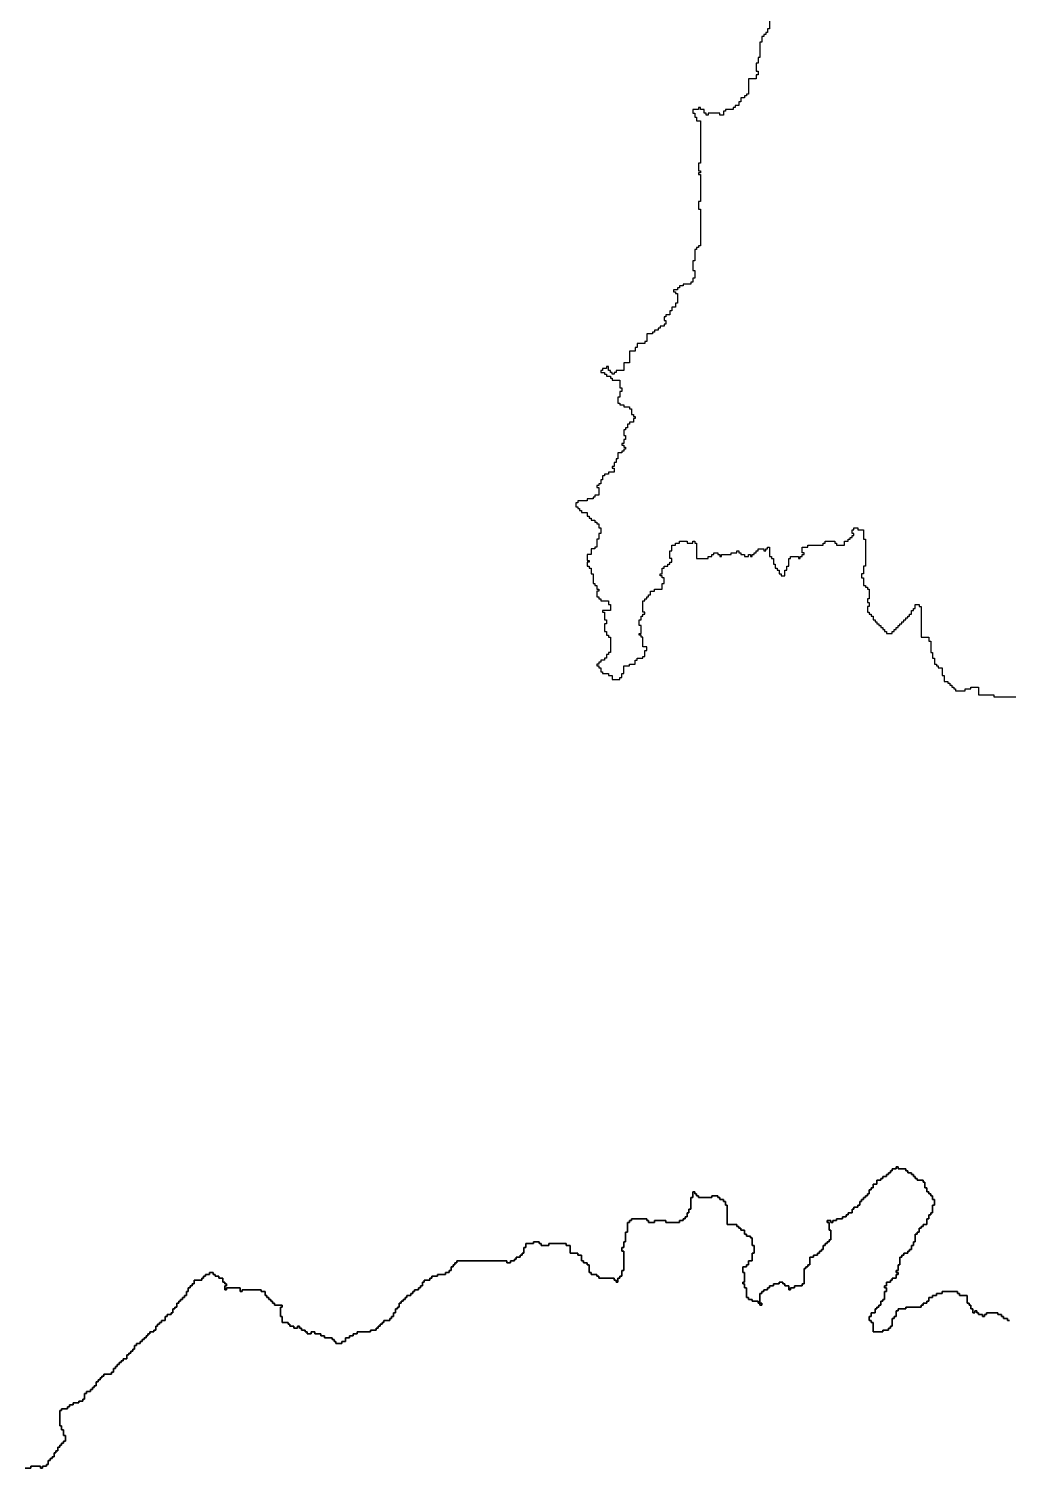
# Model space of a CAD drawing. Header units: inches. Extents: x -98695 to 376223, y 1122520 to 1501782.
# Drawn here: x 175251 to 191001, y 1316608 to 1339743 of the extents above; entities that cross this region are included whole.
import ezdxf

# ---------------------------------------------------------------- set-up
doc = ezdxf.new("R2010")
doc.units = ezdxf.units.IN
doc.header["$MEASUREMENT"] = 0
doc.layers.add('subs1', color=7, linetype='Continuous', true_color=0xc8dcf7)

msp = doc.modelspace()

# ---------------------------------------------------------------- linework, layer by layer
at = {"layer": 'subs1'}
msp.add_lwpolyline([(175194, 1316608), (175287, 1316608), (175287, 1316639), (175441, 1316639), (175441, 1316608), (175472, 1316608), (175472, 1316639), (175534, 1316639), (175534, 1316670), (175564, 1316670), (175564, 1316731), (175595, 1316731), (175595, 1316762), (175626, 1316762), (175626, 1316793), (175657, 1316793), (175657, 1316855), (175688, 1316855), (175688, 1316886), (175719, 1316886), (175719, 1316947), (175749, 1316947), (175749, 1316978), (175780, 1316978), (175780, 1317009), (175811, 1317009), (175811, 1317040), (175842, 1317040), (175842, 1317132), (175811, 1317132), (175811, 1317225), (175780, 1317225), (175780, 1317287), (175749, 1317287), (175749, 1317533), (175780, 1317533), (175780, 1317564), (175873, 1317564), (175873, 1317595), (175904, 1317595), (175904, 1317626), (175965, 1317626), (175965, 1317657), (176058, 1317657), (176058, 1317688), (176120, 1317688), (176120, 1317718), (176150, 1317718), (176150, 1317811), (176181, 1317811), (176181, 1317842), (176243, 1317842), (176243, 1317873), (176274, 1317873), (176274, 1317904), (176305, 1317904), (176305, 1317934), (176336, 1317934), (176336, 1317996), (176366, 1317996), (176366, 1318027), (176397, 1318027), (176397, 1318058), (176428, 1318058), (176428, 1318089), (176459, 1318089), (176459, 1318119), (176582, 1318119), (176582, 1318150), (176613, 1318150), (176613, 1318212), (176644, 1318212), (176644, 1318243), (176675, 1318243), (176675, 1318274), (176706, 1318274), (176706, 1318305), (176737, 1318305), (176737, 1318335), (176767, 1318335), (176767, 1318366), (176829, 1318366), (176829, 1318428), (176860, 1318428), (176860, 1318459), (176891, 1318459), (176891, 1318490), (176922, 1318490), (176922, 1318520), (176953, 1318520), (176953, 1318582), (176983, 1318582), (176983, 1318613), (177045, 1318613), (177045, 1318644), (177076, 1318644), (177076, 1318675), (177107, 1318675), (177107, 1318706), (177138, 1318706), (177138, 1318736), (177168, 1318736), (177168, 1318767), (177199, 1318767), (177199, 1318798), (177261, 1318798), (177261, 1318829), (177292, 1318829), (177292, 1318891), (177323, 1318891), (177323, 1318921), (177354, 1318921), (177354, 1318952), (177384, 1318952), (177384, 1318983), (177446, 1318983), (177446, 1319045), (177477, 1319045), (177477, 1319076), (177539, 1319076), (177539, 1319107), (177569, 1319107), (177569, 1319168), (177600, 1319168), (177600, 1319199), (177631, 1319199), (177631, 1319261), (177662, 1319261), (177662, 1319292), (177693, 1319292), (177693, 1319322), (177724, 1319322), (177724, 1319353), (177755, 1319353), (177755, 1319384), (177785, 1319384), (177785, 1319446), (177816, 1319446), (177816, 1319508), (177847, 1319508), (177847, 1319538), (177878, 1319538), (177878, 1319569), (177909, 1319569), (177909, 1319631), (178032, 1319631), (178032, 1319662), (178063, 1319662), (178063, 1319693), (178094, 1319693), (178094, 1319723), (178156, 1319723), (178156, 1319754), (178217, 1319754), (178217, 1319723), (178248, 1319723), (178248, 1319693), (178310, 1319693), (178310, 1319662), (178371, 1319662), (178371, 1319600), (178402, 1319600), (178402, 1319569), (178433, 1319569), (178433, 1319538), (178402, 1319538), (178402, 1319477), (178433, 1319477), (178433, 1319508), (178649, 1319508), (178649, 1319446), (178680, 1319446), (178680, 1319477), (178988, 1319477), (178988, 1319446), (179050, 1319446), (179050, 1319384), (179081, 1319384), (179081, 1319353), (179112, 1319353), (179112, 1319322), (179143, 1319322), (179143, 1319292), (179173, 1319292), (179173, 1319261), (179204, 1319261), (179204, 1319230), (179328, 1319230), (179328, 1319199), (179297, 1319199), (179297, 1319045), (179328, 1319045), (179328, 1318952), (179420, 1318952), (179420, 1318921), (179451, 1318921), (179451, 1318891), (179513, 1318891), (179513, 1318860), (179574, 1318860), (179574, 1318891), (179605, 1318891), (179605, 1318860), (179636, 1318860), (179636, 1318829), (179698, 1318829), (179698, 1318798), (179729, 1318798), (179729, 1318767), (179790, 1318767), (179790, 1318798), (179852, 1318798), (179852, 1318767), (179945, 1318767), (179945, 1318736), (180006, 1318736), (180006, 1318706), (180130, 1318706), (180130, 1318675), (180161, 1318675), (180161, 1318644), (180191, 1318644), (180191, 1318613), (180284, 1318613), (180284, 1318644), (180346, 1318644), (180346, 1318706), (180407, 1318706), (180407, 1318736), (180469, 1318736), (180469, 1318767), (180531, 1318767), (180531, 1318798), (180747, 1318798), (180747, 1318829), (180839, 1318829), (180839, 1318860), (180870, 1318860), (180870, 1318891), (180901, 1318891), (180901, 1318921), (180932, 1318921), (180932, 1318952), (180963, 1318952), (180963, 1318983), (181055, 1318983), (181055, 1319014), (181086, 1319014), (181086, 1319045), (181117, 1319045), (181117, 1319107), (181148, 1319107), (181148, 1319168), (181179, 1319168), (181179, 1319199), (181209, 1319199), (181209, 1319261), (181240, 1319261), (181240, 1319292), (181271, 1319292), (181271, 1319322), (181302, 1319322), (181302, 1319353), (181333, 1319353), (181333, 1319384), (181394, 1319384), (181394, 1319415), (181425, 1319415), (181425, 1319446), (181456, 1319446), (181456, 1319477), (181518, 1319477), (181518, 1319508), (181549, 1319508), (181549, 1319538), (181580, 1319538), (181580, 1319600), (181610, 1319600), (181610, 1319631), (181703, 1319631), (181703, 1319662), (181734, 1319662), (181734, 1319693), (181826, 1319693), (181826, 1319723), (181950, 1319723), (181950, 1319754), (182011, 1319754), (182011, 1319785), (182042, 1319785), (182042, 1319847), (182073, 1319847), (182073, 1319878), (182104, 1319878), (182104, 1319909), (182135, 1319909), (182135, 1319939), (182937, 1319939), (182937, 1319909), (182998, 1319909), (182998, 1319939), (183060, 1319939), (183060, 1319970), (183091, 1319970), (183091, 1320001), (183153, 1320001), (183153, 1320032), (183184, 1320032), (183184, 1320063), (183214, 1320063), (183214, 1320155), (183245, 1320155), (183245, 1320217), (183369, 1320217), (183369, 1320248), (183461, 1320248), (183461, 1320217), (183492, 1320217), (183492, 1320186), (183615, 1320186), (183615, 1320217), (183893, 1320217), (183893, 1320186), (183955, 1320186), (183955, 1320063), (184078, 1320063), (184078, 1320032), (184140, 1320032), (184140, 1319939), (184171, 1319939), (184171, 1319909), (184232, 1319909), (184232, 1319878), (184263, 1319878), (184263, 1319754), (184294, 1319754), (184294, 1319723), (184387, 1319723), (184387, 1319693), (184417, 1319693), (184417, 1319662), (184664, 1319662), (184664, 1319631), (184695, 1319631), (184695, 1319600), (184726, 1319600), (184726, 1319662), (184757, 1319662), (184757, 1319693), (184788, 1319693), (184788, 1319785), (184818, 1319785), (184818, 1320094), (184788, 1320094), (184788, 1320155), (184818, 1320155), (184818, 1320248), (184849, 1320248), (184849, 1320402), (184880, 1320402), (184880, 1320556), (184911, 1320556), (184911, 1320587), (184942, 1320587), (184942, 1320618), (185189, 1320618), (185189, 1320587), (185219, 1320587), (185219, 1320556), (185312, 1320556), (185312, 1320587), (185497, 1320587), (185497, 1320556), (185713, 1320556), (185713, 1320587), (185775, 1320587), (185775, 1320618), (185806, 1320618), (185806, 1320649), (185836, 1320649), (185836, 1320711), (185867, 1320711), (185867, 1320772), (185898, 1320772), (185898, 1320957), (185929, 1320957), (185929, 1321050), (185960, 1321050), (185960, 1321019), (185991, 1321019), (185991, 1320988), (186021, 1320988), (186021, 1320957), (186237, 1320957), (186237, 1320988), (186330, 1320988), (186330, 1320957), (186361, 1320957), (186361, 1320927), (186422, 1320927), (186422, 1320896), (186453, 1320896), (186453, 1320834), (186484, 1320834), (186484, 1320526), (186638, 1320526), (186638, 1320495), (186669, 1320495), (186669, 1320464), (186700, 1320464), (186700, 1320433), (186762, 1320433), (186762, 1320371), (186793, 1320371), (186793, 1320340), (186854, 1320340), (186854, 1320310), (186885, 1320310), (186885, 1320186), (186916, 1320186), (186916, 1320063), (186885, 1320063), (186885, 1319939), (186823, 1319939), (186823, 1319878), (186793, 1319878), (186793, 1319847), (186731, 1319847), (186731, 1319754), (186762, 1319754), (186762, 1319600), (186731, 1319600), (186731, 1319569), (186762, 1319569), (186762, 1319508), (186793, 1319508), (186793, 1319353), (186823, 1319353), (186823, 1319322), (186885, 1319322), (186885, 1319292), (186978, 1319292), (186978, 1319261), (187009, 1319261), (187009, 1319230), (187039, 1319230), (187039, 1319261), (187009, 1319261), (187009, 1319415), (187039, 1319415), (187039, 1319446), (187070, 1319446), (187070, 1319477), (187132, 1319477), (187132, 1319508), (187163, 1319508), (187163, 1319538), (187225, 1319538), (187225, 1319569), (187317, 1319569), (187317, 1319600), (187379, 1319600), (187379, 1319569), (187410, 1319569), (187410, 1319538), (187471, 1319538), (187471, 1319477), (187502, 1319477), (187502, 1319508), (187564, 1319508), (187564, 1319538), (187687, 1319538), (187687, 1319569), (187718, 1319569), (187718, 1319816), (187749, 1319816), (187749, 1319847), (187780, 1319847), (187780, 1319878), (187811, 1319878), (187811, 1320001), (187872, 1320001), (187872, 1320032), (187934, 1320032), (187934, 1320063), (187965, 1320063), (187965, 1320094), (187996, 1320094), (187996, 1320124), (188027, 1320124), (188027, 1320186), (188057, 1320186), (188057, 1320217), (188088, 1320217), (188088, 1320248), (188119, 1320248), (188119, 1320279), (188150, 1320279), (188150, 1320433), (188119, 1320433), (188119, 1320556), (188088, 1320556), (188088, 1320587), (188150, 1320587), (188150, 1320556), (188181, 1320556), (188181, 1320587), (188242, 1320587), (188242, 1320618), (188335, 1320618), (188335, 1320649), (188397, 1320649), (188397, 1320680), (188428, 1320680), (188428, 1320711), (188489, 1320711), (188489, 1320772), (188520, 1320772), (188520, 1320803), (188582, 1320803), (188582, 1320834), (188613, 1320834), (188613, 1320896), (188643, 1320896), (188643, 1320927), (188674, 1320927), (188674, 1320957), (188705, 1320957), (188705, 1320988), (188736, 1320988), (188736, 1321019), (188767, 1321019), (188767, 1321081), (188798, 1321081), (188798, 1321112), (188829, 1321112), (188829, 1321173), (188890, 1321173), (188890, 1321235), (188952, 1321235), (188952, 1321266), (188983, 1321266), (188983, 1321297), (189044, 1321297), (189044, 1321328), (189075, 1321328), (189075, 1321358), (189106, 1321358), (189106, 1321389), (189137, 1321389), (189137, 1321420), (189199, 1321420), (189199, 1321451), (189230, 1321451), (189230, 1321420), (189353, 1321420), (189353, 1321389), (189384, 1321389), (189384, 1321358), (189445, 1321358), (189445, 1321328), (189476, 1321328), (189476, 1321297), (189507, 1321297), (189507, 1321266), (189538, 1321266), (189538, 1321235), (189631, 1321235), (189631, 1321204), (189661, 1321204), (189661, 1321112), (189692, 1321112), (189692, 1321050), (189723, 1321050), (189723, 1321019), (189754, 1321019), (189754, 1320988), (189785, 1320988), (189785, 1320927), (189816, 1320927), (189816, 1320834), (189785, 1320834), (189785, 1320711), (189754, 1320711), (189754, 1320680), (189723, 1320680), (189723, 1320618), (189692, 1320618), (189692, 1320526), (189631, 1320526), (189631, 1320495), (189600, 1320495), (189600, 1320464), (189569, 1320464), (189569, 1320402), (189538, 1320402), (189538, 1320371), (189507, 1320371), (189507, 1320248), (189476, 1320248), (189476, 1320186), (189445, 1320186), (189445, 1320124), (189415, 1320124), (189415, 1320094), (189384, 1320094), (189384, 1320063), (189322, 1320063), (189322, 1320032), (189291, 1320032), (189291, 1320001), (189260, 1320001), (189260, 1319878), (189230, 1319878), (189230, 1319785), (189199, 1319785), (189199, 1319754), (189230, 1319754), (189230, 1319723), (189199, 1319723), (189199, 1319662), (189137, 1319662), (189137, 1319631), (189106, 1319631), (189106, 1319600), (189044, 1319600), (189044, 1319538), (189014, 1319538), (189014, 1319508), (189044, 1319508), (189044, 1319446), (189014, 1319446), (189014, 1319322), (188983, 1319322), (188983, 1319292), (188952, 1319292), (188952, 1319230), (188921, 1319230), (188921, 1319199), (188890, 1319199), (188890, 1319168), (188859, 1319168), (188859, 1319107), (188798, 1319107), (188798, 1319045), (188767, 1319045), (188767, 1318983), (188798, 1318983), (188798, 1318952), (188829, 1318952), (188829, 1318798), (188983, 1318798), (188983, 1318829), (189075, 1318829), (189075, 1318860), (189106, 1318860), (189106, 1318891), (189137, 1318891), (189137, 1319014), (189168, 1319014), (189168, 1319045), (189199, 1319045), (189199, 1319137), (189230, 1319137), (189230, 1319168), (189353, 1319168), (189353, 1319199), (189600, 1319199), (189600, 1319230), (189631, 1319230), (189631, 1319261), (189692, 1319261), (189692, 1319292), (189723, 1319292), (189723, 1319353), (189785, 1319353), (189785, 1319384), (189846, 1319384), (189846, 1319415), (189939, 1319415), (189939, 1319446), (190186, 1319446), (190186, 1319415), (190217, 1319415), (190217, 1319384), (190340, 1319384), (190340, 1319261), (190371, 1319261), (190371, 1319230), (190402, 1319230), (190402, 1319168), (190433, 1319168), (190433, 1319107), (190463, 1319107), (190463, 1319137), (190494, 1319137), (190494, 1319107), (190525, 1319107), (190525, 1319076), (190587, 1319076), (190587, 1319045), (190618, 1319045), (190618, 1319076), (190649, 1319076), (190649, 1319107), (190834, 1319107), (190834, 1319076), (190895, 1319076), (190895, 1319045), (190926, 1319045), (190926, 1319014), (190988, 1319014), (190988, 1318983), (191019, 1318983)], dxfattribs=at)
for points in [[(187163, 1339866, 0), (187163, 1339743, 0), (187132, 1339743, 0), (187132, 1339681, 0), (187101, 1339681, 0), (187101, 1339651, 0), (187070, 1339651, 0), (187070, 1339620, 0), (187039, 1339620, 0), (187039, 1339527, 0), (187009, 1339527, 0), (187009, 1339280, 0), (186978, 1339280, 0), (186978, 1339188, 0), (186947, 1339188, 0), (186947, 1339064, 0), (186978, 1339064, 0), (186978, 1339003, 0), (186947, 1339003, 0), (186947, 1338941, 0), (186823, 1338941, 0), (186823, 1338694, 0), (186793, 1338694, 0), (186793, 1338663, 0), (186762, 1338663, 0), (186762, 1338633, 0), (186700, 1338633, 0), (186700, 1338571, 0), (186669, 1338571, 0), (186669, 1338509, 0), (186608, 1338509, 0), (186608, 1338478, 0), (186577, 1338478, 0), (186577, 1338448, 0), (186453, 1338448, 0), (186453, 1338417, 0), (186422, 1338417, 0), (186422, 1338355, 0), (186361, 1338355, 0), (186361, 1338386, 0), (186176, 1338386, 0), (186176, 1338355, 0), (186145, 1338355, 0), (186145, 1338386, 0), (186114, 1338386, 0), (186114, 1338448, 0), (186052, 1338448, 0), (186052, 1338478, 0), (186021, 1338478, 0), (186021, 1338448, 0), (185929, 1338448, 0), (185929, 1338386, 0), (185960, 1338386, 0), (185960, 1338324, 0), (185991, 1338324, 0), (185991, 1338262, 0), (186052, 1338262, 0), (186052, 1337584, 0), (186021, 1337584, 0), (186021, 1337460, 0), (186052, 1337460, 0), (186052, 1337430, 0), (186021, 1337430, 0), (186021, 1337399, 0), (186052, 1337399, 0), (186052, 1336967, 0), (186021, 1336967, 0), (186021, 1336843, 0), (186052, 1336843, 0), (186052, 1336257, 0), (186021, 1336257, 0), (186021, 1336227, 0), (185991, 1336227, 0), (185991, 1336196, 0), (185960, 1336196, 0), (185960, 1336011, 0), (185929, 1336011, 0), (185929, 1335856, 0), (185960, 1335856, 0), (185960, 1335733, 0), (185929, 1335733, 0), (185929, 1335671, 0), (185898, 1335671, 0), (185898, 1335640, 0), (185775, 1335640, 0), (185775, 1335610, 0), (185713, 1335610, 0), (185713, 1335579, 0), (185682, 1335579, 0), (185682, 1335548, 0), (185620, 1335548, 0), (185620, 1335517, 0), (185651, 1335517, 0), (185651, 1335486, 0), (185682, 1335486, 0), (185682, 1335332, 0), (185651, 1335332, 0), (185651, 1335270, 0), (185590, 1335270, 0), (185590, 1335209, 0), (185559, 1335209, 0), (185559, 1335147, 0), (185497, 1335147, 0), (185497, 1335116, 0), (185466, 1335116, 0), (185466, 1335054, 0), (185497, 1335054, 0), (185497, 1334993, 0), (185466, 1334993, 0), (185466, 1334962, 0), (185405, 1334962, 0), (185405, 1334931, 0), (185374, 1334931, 0), (185374, 1334900, 0), (185312, 1334900, 0), (185312, 1334869, 0), (185281, 1334869, 0), (185281, 1334838, 0), (185189, 1334838, 0), (185189, 1334715, 0), (185158, 1334715, 0), (185158, 1334684, 0), (185034, 1334684, 0), (185034, 1334623, 0), (185004, 1334623, 0), (185004, 1334561, 0), (184911, 1334561, 0), (184911, 1334376, 0), (184818, 1334376, 0), (184818, 1334252, 0), (184695, 1334252, 0), (184695, 1334221, 0), (184664, 1334221, 0), (184664, 1334191, 0), (184633, 1334191, 0), (184633, 1334221, 0), (184603, 1334221, 0), (184603, 1334252, 0), (184572, 1334252, 0), (184572, 1334314, 0), (184541, 1334314, 0), (184541, 1334283, 0), (184479, 1334283, 0), (184479, 1334252, 0), (184448, 1334252, 0), (184448, 1334221, 0), (184510, 1334221, 0), (184510, 1334191, 0), (184541, 1334191, 0), (184541, 1334160, 0), (184603, 1334160, 0), (184603, 1334129, 0), (184633, 1334129, 0), (184633, 1334098, 0), (184757, 1334098, 0), (184757, 1333975, 0), (184788, 1333975, 0), (184788, 1333913, 0), (184757, 1333913, 0), (184757, 1333820, 0), (184726, 1333820, 0), (184726, 1333728, 0), (184757, 1333728, 0), (184757, 1333697, 0), (184818, 1333697, 0), (184818, 1333666, 0), (184911, 1333666, 0), (184911, 1333635, 0), (184942, 1333635, 0), (184942, 1333543, 0), (184973, 1333543, 0), (184973, 1333512, 0), (185004, 1333512, 0), (185004, 1333481, 0), (184973, 1333481, 0), (184973, 1333419, 0), (184911, 1333419, 0), (184911, 1333389, 0), (184880, 1333389, 0), (184880, 1333327, 0), (184849, 1333327, 0), (184849, 1333296, 0), (184818, 1333296, 0), (184818, 1333204, 0), (184849, 1333204, 0), (184849, 1333142, 0), (184818, 1333142, 0), (184818, 1333080, 0), (184788, 1333080, 0), (184788, 1333049, 0), (184818, 1333049, 0), (184818, 1333018, 0), (184849, 1333018, 0), (184849, 1332988, 0), (184818, 1332988, 0), (184818, 1332957, 0), (184788, 1332957, 0), (184788, 1332926, 0), (184726, 1332926, 0), (184726, 1332833, 0), (184695, 1332833, 0), (184695, 1332772, 0), (184664, 1332772, 0), (184664, 1332710, 0), (184633, 1332710, 0), (184633, 1332679, 0), (184664, 1332679, 0), (184664, 1332617, 0), (184572, 1332617, 0), (184572, 1332587, 0), (184510, 1332587, 0), (184510, 1332556, 0), (184479, 1332556, 0), (184479, 1332494, 0), (184448, 1332494, 0), (184448, 1332432, 0), (184417, 1332432, 0), (184417, 1332402, 0), (184387, 1332402, 0), (184387, 1332371, 0), (184417, 1332371, 0), (184417, 1332247, 0), (184356, 1332247, 0), (184356, 1332216, 0), (184325, 1332216, 0), (184325, 1332186, 0), (184232, 1332186, 0), (184232, 1332155, 0), (184078, 1332155, 0), (184078, 1332124, 0), (184047, 1332124, 0), (184047, 1332062, 0), (184078, 1332062, 0), (184078, 1332031, 0), (184109, 1332031, 0), (184109, 1332001, 0), (184140, 1332001, 0), (184140, 1331970, 0), (184232, 1331970, 0), (184232, 1331908, 0), (184263, 1331908, 0), (184263, 1331877, 0), (184294, 1331877, 0), (184294, 1331846, 0), (184356, 1331846, 0), (184356, 1331815, 0), (184387, 1331815, 0), (184387, 1331785, 0), (184417, 1331785, 0), (184417, 1331723, 0), (184448, 1331723, 0), (184448, 1331630, 0), (184417, 1331630, 0), (184417, 1331538, 0), (184387, 1331538, 0), (184387, 1331414, 0), (184356, 1331414, 0), (184356, 1331384, 0), (184294, 1331384, 0), (184294, 1331291, 0), (184232, 1331291, 0), (184232, 1331199, 0), (184263, 1331199, 0), (184263, 1331168, 0), (184232, 1331168, 0), (184232, 1331106, 0), (184263, 1331106, 0), (184263, 1331075, 0), (184294, 1331075, 0), (184294, 1330983, 0), (184325, 1330983, 0), (184325, 1330828, 0), (184356, 1330828, 0), (184356, 1330798, 0), (184387, 1330798, 0), (184387, 1330736, 0), (184417, 1330736, 0), (184417, 1330705, 0), (184387, 1330705, 0), (184387, 1330612, 0), (184417, 1330612, 0), (184417, 1330582, 0), (184448, 1330582, 0), (184448, 1330551, 0), (184572, 1330551, 0), (184572, 1330489, 0), (184603, 1330489, 0), (184603, 1330396, 0), (184479, 1330396, 0), (184479, 1330366, 0), (184510, 1330366, 0), (184510, 1330242, 0), (184541, 1330242, 0), (184541, 1330181, 0), (184510, 1330181, 0), (184510, 1330057, 0), (184541, 1330057, 0), (184541, 1329995, 0), (184572, 1329995, 0), (184572, 1329965, 0), (184603, 1329965, 0), (184603, 1329718, 0), (184572, 1329718, 0), (184572, 1329687, 0), (184541, 1329687, 0), (184541, 1329625, 0), (184510, 1329625, 0), (184510, 1329594, 0), (184448, 1329594, 0), (184448, 1329564, 0), (184417, 1329564, 0), (184417, 1329533, 0), (184387, 1329533, 0), (184387, 1329502, 0), (184417, 1329502, 0), (184417, 1329471, 0), (184448, 1329471, 0), (184448, 1329409, 0), (184479, 1329409, 0), (184479, 1329379, 0), (184572, 1329379, 0), (184572, 1329348, 0), (184633, 1329348, 0), (184633, 1329286, 0), (184757, 1329286, 0), (184757, 1329317, 0), (184788, 1329317, 0), (184788, 1329379, 0), (184818, 1329379, 0), (184818, 1329502, 0), (184911, 1329502, 0), (184911, 1329533, 0), (185004, 1329533, 0), (185004, 1329594, 0), (185034, 1329594, 0), (185034, 1329625, 0), (185127, 1329625, 0), (185127, 1329656, 0), (185158, 1329656, 0), (185158, 1329749, 0), (185189, 1329749, 0), (185189, 1329810, 0), (185127, 1329810, 0), (185127, 1329965, 0), (185096, 1329965, 0), (185096, 1329995, 0), (185065, 1329995, 0), (185065, 1330026, 0), (185096, 1330026, 0), (185096, 1330150, 0), (185065, 1330150, 0), (185065, 1330242, 0), (185096, 1330242, 0), (185096, 1330304, 0), (185127, 1330304, 0), (185127, 1330335, 0), (185158, 1330335, 0), (185158, 1330366, 0), (185127, 1330366, 0), (185127, 1330551, 0), (185158, 1330551, 0), (185158, 1330582, 0), (185189, 1330582, 0), (185189, 1330612, 0), (185219, 1330612, 0), (185219, 1330643, 0), (185250, 1330643, 0), (185250, 1330705, 0), (185312, 1330705, 0), (185312, 1330736, 0), (185435, 1330736, 0), (185435, 1330828, 0), (185466, 1330828, 0), (185466, 1330921, 0), (185435, 1330921, 0), (185435, 1330952, 0), (185405, 1330952, 0), (185405, 1330983, 0), (185435, 1330983, 0), (185435, 1331075, 0), (185466, 1331075, 0), (185466, 1331106, 0), (185528, 1331106, 0), (185528, 1331137, 0), (185559, 1331137, 0), (185559, 1331168, 0), (185590, 1331168, 0), (185590, 1331229, 0), (185559, 1331229, 0), (185559, 1331353, 0), (185590, 1331353, 0), (185590, 1331445, 0), (185651, 1331445, 0), (185651, 1331476, 0), (185713, 1331476, 0), (185713, 1331507, 0), (185836, 1331507, 0), (185836, 1331476, 0), (185929, 1331476, 0), (185929, 1331507, 0), (185960, 1331507, 0), (185960, 1331476, 0), (185991, 1331476, 0), (185991, 1331229, 0), (186176, 1331229, 0), (186176, 1331260, 0), (186237, 1331260, 0), (186237, 1331291, 0), (186268, 1331291, 0), (186268, 1331322, 0), (186330, 1331322, 0), (186330, 1331291, 0), (186361, 1331291, 0), (186361, 1331260, 0), (186392, 1331260, 0), (186392, 1331291, 0), (186546, 1331291, 0), (186546, 1331322, 0), (186638, 1331322, 0), (186638, 1331353, 0), (186669, 1331353, 0), (186669, 1331322, 0), (186700, 1331322, 0), (186700, 1331291, 0), (186762, 1331291, 0), (186762, 1331260, 0), (186823, 1331260, 0), (186823, 1331291, 0), (186854, 1331291, 0), (186854, 1331260, 0), (186885, 1331260, 0), (186885, 1331291, 0), (186916, 1331291, 0), (186916, 1331322, 0), (186947, 1331322, 0), (186947, 1331353, 0), (186978, 1331353, 0), (186978, 1331384, 0), (187070, 1331384, 0), (187070, 1331353, 0), (187101, 1331353, 0), (187101, 1331384, 0), (187132, 1331384, 0), (187132, 1331414, 0), (187163, 1331414, 0), (187163, 1331260, 0), (187194, 1331260, 0), (187194, 1331229, 0), (187225, 1331229, 0), (187225, 1331137, 0), (187255, 1331137, 0), (187255, 1331075, 0), (187286, 1331075, 0), (187286, 1331044, 0), (187317, 1331044, 0), (187317, 1330983, 0), (187348, 1330983, 0), (187348, 1330952, 0), (187410, 1330952, 0), (187410, 1331044, 0), (187440, 1331044, 0), (187440, 1331106, 0), (187471, 1331106, 0), (187471, 1331229, 0), (187502, 1331229, 0), (187502, 1331260, 0), (187626, 1331260, 0), (187626, 1331229, 0), (187656, 1331229, 0), (187656, 1331260, 0), (187687, 1331260, 0), (187687, 1331291, 0), (187718, 1331291, 0), (187718, 1331322, 0), (187687, 1331322, 0), (187687, 1331414, 0), (187780, 1331414, 0), (187780, 1331445, 0), (188027, 1331445, 0), (188027, 1331476, 0), (188057, 1331476, 0), (188057, 1331507, 0), (188212, 1331507, 0), (188212, 1331476, 0), (188242, 1331476, 0), (188242, 1331445, 0), (188366, 1331445, 0), (188366, 1331507, 0), (188428, 1331507, 0), (188428, 1331538, 0), (188458, 1331538, 0), (188458, 1331569, 0), (188489, 1331569, 0), (188489, 1331600, 0), (188520, 1331600, 0), (188520, 1331630, 0), (188489, 1331630, 0), (188489, 1331692, 0), (188520, 1331692, 0), (188520, 1331723, 0), (188582, 1331723, 0), (188582, 1331692, 0), (188674, 1331692, 0), (188674, 1331538, 0), (188705, 1331538, 0), (188705, 1331106, 0), (188674, 1331106, 0), (188674, 1330983, 0), (188643, 1330983, 0), (188643, 1330921, 0), (188674, 1330921, 0), (188674, 1330798, 0), (188705, 1330798, 0), (188705, 1330767, 0), (188736, 1330767, 0), (188736, 1330736, 0), (188767, 1330736, 0), (188767, 1330582, 0), (188736, 1330582, 0), (188736, 1330520, 0), (188767, 1330520, 0), (188767, 1330458, 0), (188736, 1330458, 0), (188736, 1330366, 0), (188767, 1330366, 0), (188767, 1330335, 0), (188798, 1330335, 0), (188798, 1330304, 0), (188829, 1330304, 0), (188829, 1330242, 0), (188859, 1330242, 0), (188859, 1330211, 0), (188890, 1330211, 0), (188890, 1330181, 0), (188921, 1330181, 0), (188921, 1330150, 0), (188952, 1330150, 0), (188952, 1330119, 0), (188983, 1330119, 0), (188983, 1330088, 0), (189014, 1330088, 0), (189014, 1330057, 0), (189044, 1330057, 0), (189044, 1330026, 0), (189137, 1330026, 0), (189137, 1330057, 0), (189168, 1330057, 0), (189168, 1330088, 0), (189199, 1330088, 0), (189199, 1330119, 0), (189230, 1330119, 0), (189230, 1330150, 0), (189260, 1330150, 0), (189260, 1330181, 0), (189291, 1330181, 0), (189291, 1330211, 0), (189322, 1330211, 0), (189322, 1330242, 0), (189353, 1330242, 0), (189353, 1330273, 0), (189384, 1330273, 0), (189384, 1330304, 0), (189415, 1330304, 0), (189415, 1330335, 0), (189445, 1330335, 0), (189445, 1330396, 0), (189476, 1330396, 0), (189476, 1330427, 0), (189507, 1330427, 0), (189507, 1330489, 0), (189569, 1330489, 0), (189569, 1330458, 0), (189600, 1330458, 0), (189600, 1329965, 0), (189723, 1329965, 0), (189723, 1329903, 0), (189754, 1329903, 0), (189754, 1329718, 0), (189785, 1329718, 0), (189785, 1329625, 0), (189816, 1329625, 0), (189816, 1329533, 0), (189846, 1329533, 0), (189846, 1329502, 0), (189877, 1329502, 0), (189877, 1329471, 0), (189939, 1329471, 0), (189939, 1329348, 0), (189970, 1329348, 0), (189970, 1329255, 0), (190032, 1329255, 0), (190032, 1329224, 0), (190062, 1329224, 0), (190062, 1329193, 0), (190093, 1329193, 0), (190093, 1329163, 0), (190124, 1329163, 0), (190124, 1329132, 0), (190155, 1329132, 0), (190155, 1329101, 0), (190309, 1329101, 0), (190309, 1329132, 0), (190402, 1329132, 0), (190402, 1329163, 0), (190525, 1329163, 0), (190525, 1329039, 0), (190772, 1329039, 0), (190772, 1329008, 0), (191481, 1329008, 0)], [(191019, 1318983, 0), (190988, 1318983, 0), (190988, 1319014, 0), (190926, 1319014, 0), (190926, 1319045, 0), (190895, 1319045, 0), (190895, 1319076, 0), (190834, 1319076, 0), (190834, 1319107, 0), (190649, 1319107, 0), (190649, 1319076, 0), (190618, 1319076, 0), (190618, 1319045, 0), (190587, 1319045, 0), (190587, 1319076, 0), (190525, 1319076, 0), (190525, 1319107, 0), (190494, 1319107, 0), (190494, 1319137, 0), (190463, 1319137, 0), (190463, 1319107, 0), (190433, 1319107, 0), (190433, 1319168, 0), (190402, 1319168, 0), (190402, 1319230, 0), (190371, 1319230, 0), (190371, 1319261, 0), (190340, 1319261, 0), (190340, 1319384, 0), (190217, 1319384, 0), (190217, 1319415, 0), (190186, 1319415, 0), (190186, 1319446, 0), (189939, 1319446, 0), (189939, 1319415, 0), (189846, 1319415, 0), (189846, 1319384, 0), (189785, 1319384, 0), (189785, 1319353, 0), (189723, 1319353, 0), (189723, 1319292, 0), (189692, 1319292, 0), (189692, 1319261, 0), (189631, 1319261, 0), (189631, 1319230, 0), (189600, 1319230, 0), (189600, 1319199, 0), (189353, 1319199, 0), (189353, 1319168, 0), (189230, 1319168, 0), (189230, 1319137, 0), (189199, 1319137, 0), (189199, 1319045, 0), (189168, 1319045, 0), (189168, 1319014, 0), (189137, 1319014, 0), (189137, 1318891, 0), (189106, 1318891, 0), (189106, 1318860, 0), (189075, 1318860, 0), (189075, 1318829, 0), (188983, 1318829, 0), (188983, 1318798, 0), (188829, 1318798, 0), (188829, 1318952, 0), (188798, 1318952, 0), (188798, 1318983, 0), (188767, 1318983, 0), (188767, 1319045, 0), (188798, 1319045, 0), (188798, 1319107, 0), (188859, 1319107, 0), (188859, 1319168, 0), (188890, 1319168, 0), (188890, 1319199, 0), (188921, 1319199, 0), (188921, 1319230, 0), (188952, 1319230, 0), (188952, 1319292, 0), (188983, 1319292, 0), (188983, 1319322, 0), (189014, 1319322, 0), (189014, 1319446, 0), (189044, 1319446, 0), (189044, 1319508, 0), (189014, 1319508, 0), (189014, 1319538, 0), (189044, 1319538, 0), (189044, 1319600, 0), (189106, 1319600, 0), (189106, 1319631, 0), (189137, 1319631, 0), (189137, 1319662, 0), (189199, 1319662, 0), (189199, 1319723, 0), (189230, 1319723, 0), (189230, 1319754, 0), (189199, 1319754, 0), (189199, 1319785, 0), (189230, 1319785, 0), (189230, 1319878, 0), (189260, 1319878, 0), (189260, 1320001, 0), (189291, 1320001, 0), (189291, 1320032, 0), (189322, 1320032, 0), (189322, 1320063, 0), (189384, 1320063, 0), (189384, 1320094, 0), (189415, 1320094, 0), (189415, 1320124, 0), (189445, 1320124, 0), (189445, 1320186, 0), (189476, 1320186, 0), (189476, 1320248, 0), (189507, 1320248, 0), (189507, 1320371, 0), (189538, 1320371, 0), (189538, 1320402, 0), (189569, 1320402, 0), (189569, 1320464, 0), (189600, 1320464, 0), (189600, 1320495, 0), (189631, 1320495, 0), (189631, 1320526, 0), (189692, 1320526, 0), (189692, 1320618, 0), (189723, 1320618, 0), (189723, 1320680, 0), (189754, 1320680, 0), (189754, 1320711, 0), (189785, 1320711, 0), (189785, 1320834, 0), (189816, 1320834, 0), (189816, 1320927, 0), (189785, 1320927, 0), (189785, 1320988, 0), (189754, 1320988, 0), (189754, 1321019, 0), (189723, 1321019, 0), (189723, 1321050, 0), (189692, 1321050, 0), (189692, 1321112, 0), (189661, 1321112, 0), (189661, 1321204, 0), (189631, 1321204, 0), (189631, 1321235, 0), (189538, 1321235, 0), (189538, 1321266, 0), (189507, 1321266, 0), (189507, 1321297, 0), (189476, 1321297, 0), (189476, 1321328, 0), (189445, 1321328, 0), (189445, 1321358, 0), (189384, 1321358, 0), (189384, 1321389, 0), (189353, 1321389, 0), (189353, 1321420, 0), (189230, 1321420, 0), (189230, 1321451, 0), (189199, 1321451, 0), (189199, 1321420, 0), (189137, 1321420, 0), (189137, 1321389, 0), (189106, 1321389, 0), (189106, 1321358, 0), (189075, 1321358, 0), (189075, 1321328, 0), (189044, 1321328, 0), (189044, 1321297, 0), (188983, 1321297, 0), (188983, 1321266, 0), (188952, 1321266, 0), (188952, 1321235, 0), (188890, 1321235, 0), (188890, 1321173, 0), (188829, 1321173, 0), (188829, 1321112, 0), (188798, 1321112, 0), (188798, 1321081, 0), (188767, 1321081, 0), (188767, 1321019, 0), (188736, 1321019, 0), (188736, 1320988, 0), (188705, 1320988, 0), (188705, 1320957, 0), (188674, 1320957, 0), (188674, 1320927, 0), (188643, 1320927, 0), (188643, 1320896, 0), (188613, 1320896, 0), (188613, 1320834, 0), (188582, 1320834, 0), (188582, 1320803, 0), (188520, 1320803, 0), (188520, 1320772, 0), (188489, 1320772, 0), (188489, 1320711, 0), (188428, 1320711, 0), (188428, 1320680, 0), (188397, 1320680, 0), (188397, 1320649, 0), (188335, 1320649, 0), (188335, 1320618, 0), (188242, 1320618, 0), (188242, 1320587, 0), (188181, 1320587, 0), (188181, 1320556, 0), (188150, 1320556, 0), (188150, 1320587, 0), (188088, 1320587, 0), (188088, 1320556, 0), (188119, 1320556, 0), (188119, 1320433, 0), (188150, 1320433, 0), (188150, 1320279, 0), (188119, 1320279, 0), (188119, 1320248, 0), (188088, 1320248, 0), (188088, 1320217, 0), (188057, 1320217, 0), (188057, 1320186, 0), (188027, 1320186, 0), (188027, 1320124, 0), (187996, 1320124, 0), (187996, 1320094, 0), (187965, 1320094, 0), (187965, 1320063, 0), (187934, 1320063, 0), (187934, 1320032, 0), (187872, 1320032, 0), (187872, 1320001, 0), (187811, 1320001, 0), (187811, 1319878, 0), (187780, 1319878, 0), (187780, 1319847, 0), (187749, 1319847, 0), (187749, 1319816, 0), (187718, 1319816, 0), (187718, 1319569, 0), (187687, 1319569, 0), (187687, 1319538, 0), (187564, 1319538, 0), (187564, 1319508, 0), (187502, 1319508, 0), (187502, 1319477, 0), (187471, 1319477, 0), (187471, 1319538, 0), (187410, 1319538, 0), (187410, 1319569, 0), (187379, 1319569, 0), (187379, 1319600, 0), (187317, 1319600, 0), (187317, 1319569, 0), (187225, 1319569, 0), (187225, 1319538, 0), (187163, 1319538, 0), (187163, 1319508, 0), (187132, 1319508, 0), (187132, 1319477, 0), (187070, 1319477, 0), (187070, 1319446, 0), (187039, 1319446, 0), (187039, 1319415, 0), (187009, 1319415, 0), (187009, 1319261, 0), (186978, 1319261, 0), (186978, 1319292, 0), (186885, 1319292, 0), (186885, 1319322, 0), (186823, 1319322, 0), (186823, 1319353, 0), (186793, 1319353, 0), (186793, 1319508, 0), (186762, 1319508, 0), (186762, 1319569, 0), (186731, 1319569, 0), (186731, 1319600, 0), (186762, 1319600, 0), (186762, 1319754, 0), (186731, 1319754, 0), (186731, 1319847, 0), (186793, 1319847, 0), (186793, 1319878, 0), (186823, 1319878, 0), (186823, 1319939, 0), (186885, 1319939, 0), (186885, 1320063, 0), (186916, 1320063, 0), (186916, 1320186, 0), (186885, 1320186, 0), (186885, 1320310, 0), (186854, 1320310, 0), (186854, 1320340, 0), (186793, 1320340, 0), (186793, 1320371, 0), (186762, 1320371, 0), (186762, 1320433, 0), (186700, 1320433, 0), (186700, 1320464, 0), (186669, 1320464, 0), (186669, 1320495, 0), (186638, 1320495, 0), (186638, 1320526, 0), (186484, 1320526, 0), (186484, 1320834, 0), (186453, 1320834, 0), (186453, 1320896, 0), (186422, 1320896, 0), (186422, 1320927, 0), (186361, 1320927, 0), (186361, 1320957, 0), (186330, 1320957, 0), (186330, 1320988, 0), (186237, 1320988, 0), (186237, 1320957, 0), (186021, 1320957, 0), (186021, 1320988, 0), (185991, 1320988, 0), (185991, 1321019, 0), (185960, 1321019, 0), (185960, 1321050, 0), (185929, 1321050, 0), (185929, 1320957, 0), (185898, 1320957, 0), (185898, 1320772, 0), (185867, 1320772, 0), (185867, 1320711, 0), (185836, 1320711, 0), (185836, 1320649, 0), (185806, 1320649, 0), (185806, 1320618, 0), (185775, 1320618, 0), (185775, 1320587, 0), (185713, 1320587, 0), (185713, 1320556, 0), (185497, 1320556, 0), (185497, 1320587, 0), (185312, 1320587, 0), (185312, 1320556, 0), (185219, 1320556, 0), (185219, 1320587, 0), (185189, 1320587, 0), (185189, 1320618, 0), (184942, 1320618, 0), (184942, 1320587, 0), (184911, 1320587, 0), (184911, 1320556, 0), (184880, 1320556, 0), (184880, 1320402, 0), (184849, 1320402, 0), (184849, 1320248, 0), (184818, 1320248, 0), (184818, 1320155, 0), (184788, 1320155, 0), (184788, 1320094, 0), (184818, 1320094, 0), (184818, 1319785, 0), (184788, 1319785, 0), (184788, 1319693, 0), (184757, 1319693, 0), (184757, 1319662, 0), (184726, 1319662, 0), (184726, 1319600, 0), (184695, 1319600, 0), (184695, 1319631, 0), (184664, 1319631, 0), (184664, 1319662, 0), (184417, 1319662, 0), (184417, 1319693, 0), (184387, 1319693, 0), (184387, 1319723, 0), (184294, 1319723, 0), (184294, 1319754, 0), (184263, 1319754, 0), (184263, 1319878, 0), (184232, 1319878, 0), (184232, 1319909, 0), (184171, 1319909, 0), (184171, 1319939, 0), (184140, 1319939, 0), (184140, 1320032, 0), (184078, 1320032, 0), (184078, 1320063, 0), (183955, 1320063, 0), (183955, 1320186, 0), (183893, 1320186, 0), (183893, 1320217, 0), (183615, 1320217, 0), (183615, 1320186, 0), (183492, 1320186, 0), (183492, 1320217, 0), (183461, 1320217, 0), (183461, 1320248, 0), (183369, 1320248, 0), (183369, 1320217, 0), (183245, 1320217, 0), (183245, 1320155, 0), (183214, 1320155, 0), (183214, 1320063, 0), (183184, 1320063, 0), (183184, 1320032, 0), (183153, 1320032, 0), (183153, 1320001, 0), (183091, 1320001, 0), (183091, 1319970, 0), (183060, 1319970, 0), (183060, 1319939, 0), (182998, 1319939, 0), (182998, 1319909, 0), (182937, 1319909, 0), (182937, 1319939, 0), (182135, 1319939, 0), (182135, 1319909, 0), (182104, 1319909, 0), (182104, 1319878, 0), (182073, 1319878, 0), (182073, 1319847, 0), (182042, 1319847, 0), (182042, 1319785, 0), (182011, 1319785, 0), (182011, 1319754, 0), (181950, 1319754, 0), (181950, 1319723, 0), (181826, 1319723, 0), (181826, 1319693, 0), (181734, 1319693, 0), (181734, 1319662, 0), (181703, 1319662, 0), (181703, 1319631, 0), (181610, 1319631, 0), (181610, 1319600, 0), (181580, 1319600, 0), (181580, 1319538, 0), (181549, 1319538, 0), (181549, 1319508, 0), (181518, 1319508, 0), (181518, 1319477, 0), (181456, 1319477, 0), (181456, 1319446, 0), (181425, 1319446, 0), (181425, 1319415, 0), (181394, 1319415, 0), (181394, 1319384, 0), (181333, 1319384, 0), (181333, 1319353, 0), (181302, 1319353, 0), (181302, 1319322, 0), (181271, 1319322, 0), (181271, 1319292, 0), (181240, 1319292, 0), (181240, 1319261, 0), (181209, 1319261, 0), (181209, 1319199, 0), (181179, 1319199, 0), (181179, 1319168, 0), (181148, 1319168, 0), (181148, 1319107, 0), (181117, 1319107, 0), (181117, 1319045, 0), (181086, 1319045, 0), (181086, 1319014, 0), (181055, 1319014, 0), (181055, 1318983, 0), (180963, 1318983, 0), (180963, 1318952, 0), (180932, 1318952, 0), (180932, 1318921, 0), (180901, 1318921, 0), (180901, 1318891, 0), (180870, 1318891, 0), (180870, 1318860, 0), (180839, 1318860, 0), (180839, 1318829, 0), (180747, 1318829, 0), (180747, 1318798, 0), (180531, 1318798, 0), (180531, 1318767, 0), (180469, 1318767, 0), (180469, 1318736, 0), (180407, 1318736, 0), (180407, 1318706, 0), (180346, 1318706, 0), (180346, 1318644, 0), (180284, 1318644, 0), (180284, 1318613, 0), (180191, 1318613, 0), (180191, 1318644, 0), (180161, 1318644, 0), (180161, 1318675, 0), (180130, 1318675, 0), (180130, 1318706, 0), (180006, 1318706, 0), (180006, 1318736, 0), (179945, 1318736, 0), (179945, 1318767, 0), (179852, 1318767, 0), (179852, 1318798, 0), (179790, 1318798, 0), (179790, 1318767, 0), (179729, 1318767, 0), (179729, 1318798, 0), (179698, 1318798, 0), (179698, 1318829, 0), (179636, 1318829, 0), (179636, 1318860, 0), (179605, 1318860, 0), (179605, 1318891, 0), (179574, 1318891, 0), (179574, 1318860, 0), (179513, 1318860, 0), (179513, 1318891, 0), (179451, 1318891, 0), (179451, 1318921, 0), (179420, 1318921, 0), (179420, 1318952, 0), (179328, 1318952, 0), (179328, 1319045, 0), (179297, 1319045, 0), (179297, 1319199, 0), (179328, 1319199, 0), (179328, 1319230, 0), (179204, 1319230, 0), (179204, 1319261, 0), (179173, 1319261, 0), (179173, 1319292, 0), (179143, 1319292, 0), (179143, 1319322, 0), (179112, 1319322, 0), (179112, 1319353, 0), (179081, 1319353, 0), (179081, 1319384, 0), (179050, 1319384, 0), (179050, 1319446, 0), (178988, 1319446, 0), (178988, 1319477, 0), (178680, 1319477, 0), (178680, 1319446, 0), (178649, 1319446, 0), (178649, 1319508, 0), (178433, 1319508, 0), (178433, 1319477, 0), (178402, 1319477, 0), (178402, 1319538, 0), (178433, 1319538, 0), (178433, 1319569, 0), (178402, 1319569, 0), (178402, 1319600, 0), (178371, 1319600, 0), (178371, 1319662, 0), (178310, 1319662, 0), (178310, 1319693, 0), (178248, 1319693, 0), (178248, 1319723, 0), (178217, 1319723, 0), (178217, 1319754, 0), (178156, 1319754, 0), (178156, 1319723, 0), (178094, 1319723, 0), (178094, 1319693, 0), (178063, 1319693, 0), (178063, 1319662, 0), (178032, 1319662, 0), (178032, 1319631, 0), (177909, 1319631, 0), (177909, 1319569, 0), (177878, 1319569, 0), (177878, 1319538, 0), (177847, 1319538, 0), (177847, 1319508, 0), (177816, 1319508, 0), (177816, 1319446, 0), (177785, 1319446, 0), (177785, 1319384, 0), (177755, 1319384, 0), (177755, 1319353, 0), (177724, 1319353, 0), (177724, 1319322, 0), (177693, 1319322, 0), (177693, 1319292, 0), (177662, 1319292, 0), (177662, 1319261, 0), (177631, 1319261, 0), (177631, 1319199, 0), (177600, 1319199, 0), (177600, 1319168, 0), (177569, 1319168, 0), (177569, 1319107, 0), (177539, 1319107, 0), (177539, 1319076, 0), (177477, 1319076, 0), (177477, 1319045, 0), (177446, 1319045, 0), (177446, 1318983, 0), (177384, 1318983, 0), (177384, 1318952, 0), (177354, 1318952, 0), (177354, 1318921, 0), (177323, 1318921, 0), (177323, 1318891, 0), (177292, 1318891, 0), (177292, 1318829, 0), (177261, 1318829, 0), (177261, 1318798, 0), (177199, 1318798, 0), (177199, 1318767, 0), (177168, 1318767, 0), (177168, 1318736, 0), (177138, 1318736, 0), (177138, 1318706, 0), (177107, 1318706, 0), (177107, 1318675, 0), (177076, 1318675, 0), (177076, 1318644, 0), (177045, 1318644, 0), (177045, 1318613, 0), (176983, 1318613, 0), (176983, 1318582, 0), (176953, 1318582, 0), (176953, 1318520, 0), (176922, 1318520, 0), (176922, 1318490, 0), (176891, 1318490, 0), (176891, 1318459, 0), (176860, 1318459, 0), (176860, 1318428, 0), (176829, 1318428, 0), (176829, 1318366, 0), (176767, 1318366, 0), (176767, 1318335, 0), (176737, 1318335, 0), (176737, 1318305, 0), (176706, 1318305, 0), (176706, 1318274, 0), (176675, 1318274, 0), (176675, 1318243, 0), (176644, 1318243, 0), (176644, 1318212, 0), (176613, 1318212, 0), (176613, 1318150, 0), (176582, 1318150, 0), (176582, 1318119, 0), (176459, 1318119, 0), (176459, 1318089, 0), (176428, 1318089, 0), (176428, 1318058, 0), (176397, 1318058, 0), (176397, 1318027, 0), (176366, 1318027, 0), (176366, 1317996, 0), (176336, 1317996, 0), (176336, 1317934, 0), (176305, 1317934, 0), (176305, 1317904, 0), (176274, 1317904, 0), (176274, 1317873, 0), (176243, 1317873, 0), (176243, 1317842, 0), (176181, 1317842, 0), (176181, 1317811, 0), (176150, 1317811, 0), (176150, 1317718, 0), (176120, 1317718, 0), (176120, 1317688, 0), (176058, 1317688, 0), (176058, 1317657, 0), (175965, 1317657, 0), (175965, 1317626, 0), (175904, 1317626, 0), (175904, 1317595, 0), (175873, 1317595, 0), (175873, 1317564, 0), (175780, 1317564, 0), (175780, 1317533, 0), (175749, 1317533, 0), (175749, 1317287, 0), (175780, 1317287, 0), (175780, 1317225, 0), (175811, 1317225, 0), (175811, 1317132, 0), (175842, 1317132, 0), (175842, 1317040, 0), (175811, 1317040, 0), (175811, 1317009, 0), (175780, 1317009, 0), (175780, 1316978, 0), (175749, 1316978, 0), (175749, 1316947, 0), (175719, 1316947, 0), (175719, 1316886, 0), (175688, 1316886, 0), (175688, 1316855, 0), (175657, 1316855, 0), (175657, 1316793, 0), (175626, 1316793, 0), (175626, 1316762, 0), (175595, 1316762, 0), (175595, 1316731, 0), (175564, 1316731, 0), (175564, 1316670, 0), (175534, 1316670, 0), (175534, 1316639, 0), (175472, 1316639, 0), (175472, 1316608, 0), (175441, 1316608, 0), (175441, 1316639, 0), (175287, 1316639, 0), (175287, 1316608, 0), (175194, 1316608, 0)]]:
    msp.add_polyline3d(points, dxfattribs=at)
msp.add_polyline3d([(187009, 1319261, 0), (187039, 1319261, 0), (187039, 1319230, 0), (187009, 1319230, 0)], close=True, dxfattribs=at)

doc.saveas('drawing.dxf')
